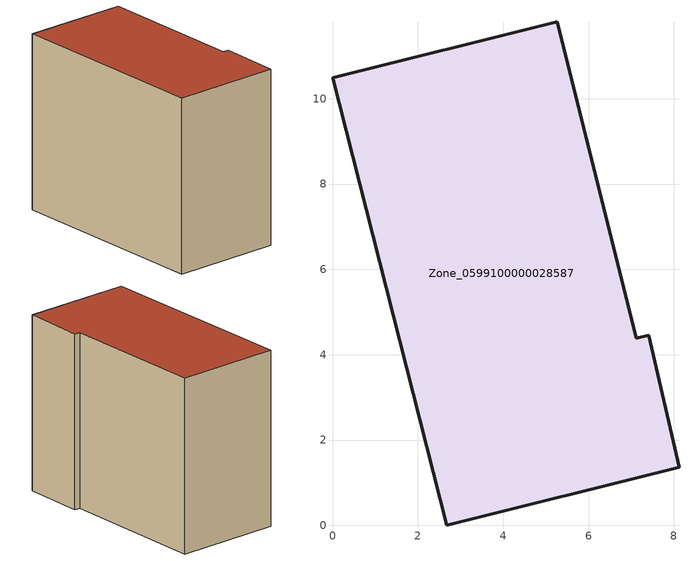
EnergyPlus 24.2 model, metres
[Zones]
Zone_0599100000028587
 floor ground (C_G): 2.68,0 0,10.49 5.27,11.81 7.12,4.39 7.41,4.46 8.12,1.36 z0
 wall outside (C_F): 2.68,0 8.12,1.36 7.41,4.46 7.12,4.39 5.27,11.81 0,10.49 2.68,0 z0:9.04
 roof outside (C_R): 0,10.49 2.68,0 8.12,1.36 7.41,4.46 7.12,4.39 5.27,11.81 z9.04
[BUILDING]
Pand.0599100000028587: North Axis=0; Terrain=City; Loads Convergence Tolerance Value=0.04; Temperature Convergence Tolerance Value=0.4; Solar Distribution=FullExterior; Maximum Number of Warmup Days=25; Minimum Number of Warmup Days=1
[Site:Location]
Rotterdam.The.Hague.AP_ZH_NLD Design_Conditions: Latitude=51.96; Longitude=4.45; Time Zone=1; Elevation=-4.5
[SITE:GROUNDTEMPERATURE:BUILDINGSURFACE]
18, 18, 18, 18, 18, 18, 18, 18, 18, 18, 18, 18
[MATERIAL] Thermal Absorptance=0.9; Solar Absorptance=0.7; Visible Absorptance=0.7
Name | Roughness | Thickness | Conductivity | Density | Specific Heat
G.TI.1975-1991 | MediumSmooth | 0.15 | 0.288461 | 540 | 1210
F.TI.1975-1991 | Rough | 0.3 | 0.230769 | 1920 | 840
R.TI.1975-1991 | MediumRough | 0.2 | 0.153846 | 1500 | 1000
[CONSTRUCTION]
C_G: G.TI.1975-1991
C_F: F.TI.1975-1991
C_R: R.TI.1975-1991
[ZONE]
Zone_0599100000028587: Type=1; Multiplier=1; Ceiling Height=Autocalculate; Volume=Autocalculate; Floor Area=autocalculate; Part of Total Floor Area=Yes
[ZONEINFILTRATION:DESIGNFLOWRATE]
Infil_Zone_0599100000028587: Zone or ZoneList or Space or SpaceList=Zone_0599100000028587; Schedule=AlwaysOn; Design Flow Rate Calculation Method=Flow/Area; Flow Rate per Floor Area=0.003; Constant Term Coefficient=1; Temperature Term Coefficient=0; Velocity Term Coefficient=0; Velocity Squared Term Coefficient=0
[HVACTEMPLATE:ZONE:IDEALLOADSAIRSYSTEM]
Zone_0599100000028587: Maximum Heating Supply Air Temperature=50; Minimum Cooling Supply Air Temperature=13; Maximum Heating Supply Air Humidity Ratio=0.0156; Minimum Cooling Supply Air Humidity Ratio=0.0077; Heating Limit=NoLimit; Cooling Limit=NoLimit; Dehumidification Control Type=ConstantSensibleHeatRatio; Cooling Sensible Heat Ratio=0.7; Dehumidification Setpoint=60; Humidification Control Type=None; Humidification Setpoint=30; Outdoor Air Method=None; Outdoor Air Flow Rate per Person=0.00944; Outdoor Air Flow Rate per Zone Floor Area=0; Outdoor Air Flow Rate per Zone=0; Demand Controlled Ventilation Type=None; Outdoor Air Economizer Type=NoEconomizer; Heat Recovery Type=None; Sensible Heat Recovery Effectiveness=0.7; Latent Heat Recovery Effectiveness=0.65
[ZONECONTROL:THERMOSTAT]
ThermostatControl_Zone_0599100000028587: Zone or ZoneList=Zone_0599100000028587; Control Type Schedule=DualSetpointControlType; Control 1=Thermostat_Zone_0599100000028587; Temperature Difference Between Cutout And Setpoint=0
[THERMOSTATSETPOINT:DUALSETPOINT]
Thermostat_Zone_0599100000028587: Heating Setpoint Temperature Schedule=HeatingSetpoint_Zone_0599100000028587; Cooling Setpoint Temperature Schedule=CoolingSetpoint_Zone_0599100000028587
[SCHEDULE:COMPACT]
HeatingSetpoint_Zone_0599100000028587: Through: 12/31, For: AllDays, Until: 24:00, 21
CoolingSetpoint_Zone_0599100000028587: Through: 12/31, For: AllDays, Until: 24:00, 24
DualSetpointControlType: Through: 12/31, For: AllDays, Until: 24:00, 4
AlwaysOn: Through: 12/31, For: AllDays, Until: 24:00, 1
